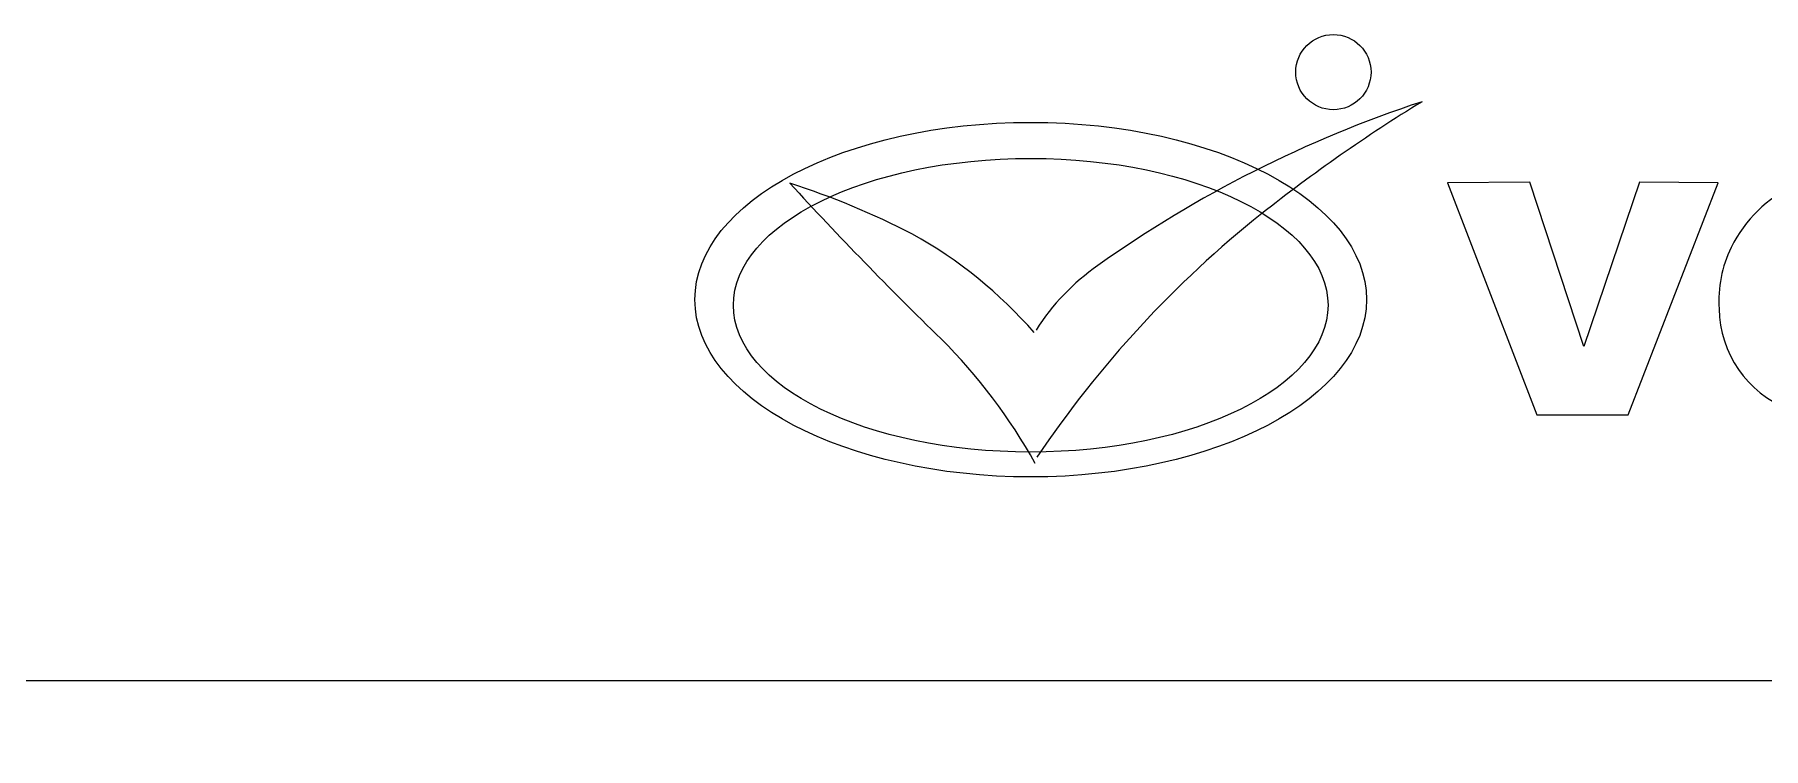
# Model space of a CAD drawing. Extents: x 0 to 841, y 0 to 594.
# Drawn here: x 665.33 to 693.13, y 83.14 to 94.62 of the extents above; entities that cross this region are included whole.
import ezdxf

# ---------------------------------------------------------------- set-up
doc = ezdxf.new("R2010")
doc.units = 0
doc.layers.add('01-LIN-025-A', color=7, linetype='Continuous')
doc.layers.add('35-TXT-025', color=7, linetype='Continuous')

msp = doc.modelspace()

# ---------------------------------------------------------------- linework, layer by layer
at = {"layer": '01-LIN-025-A'}
msp.add_lwpolyline([(648.81, 84.229), (829.271, 84.229), (829.271, 10.406), (648.81, 10.406)], close=True, dxfattribs=at)
msp.add_lwpolyline([(648.81, 84.229), (829.271, 84.229), (829.271, 10.406), (648.81, 10.406)], close=True, dxfattribs=at)
at = {"layer": '35-TXT-025'}
for p, q in [((688.048, 92.238), (689.486, 88.502)), ((688.049, 92.234), (688.053, 92.237)), ((690.95, 88.502), (692.401, 92.237)), ((689.486, 88.502), (690.95, 88.502))]:
    msp.add_line(p, q, dxfattribs=at)
for points in [[(690.239, 89.603), (689.369, 92.246), (688.048, 92.238)], [(692.401, 92.237), (691.132, 92.246), (690.239, 89.603)]]:
    msp.add_lwpolyline(points, dxfattribs=at)
msp.add_circle((686.212, 94.019), 0.605, dxfattribs=at)
for centre, radius, start, end in [((693.759, 74.969), 19.557, 108.2412, 125.4198), ((701.568, 70.861), 26.618, 121.5563, 128.3285), ((694.587, 90.207), 2.214, 78.1818, 153.4256), ((724.885, 135.823), 64.407, 222.59474, 225.70321), ((673.56, 80.055), 12.79, 62.6066, 72.1906), ((696.006, 78.021), 17.553, 128.5803, 146.05), ((675.93, 85.069), 7.251, 41.0115, 61.0067), ((694.405, 90.334), 1.994, 154.3487, 183.6218), ((684.479, 87.945), 3.604, 124.7387, 147.7308), ((694.178, 90.236), 1.763, 180.9147, 248.3029), ((673.614, 83.403), 8.919, 28.965, 45.1389)]:
    msp.add_arc(centre, radius, start, end, dxfattribs=at)
for centre, major_axis, ratio in [((681.345, 90.358), (5.4, 0), 0.528293), ((681.345, 90.268), (4.781, 0), 0.49425)]:
    msp.add_ellipse(centre, major_axis=major_axis, ratio=ratio, dxfattribs=at)

doc.saveas('drawing.dxf')
